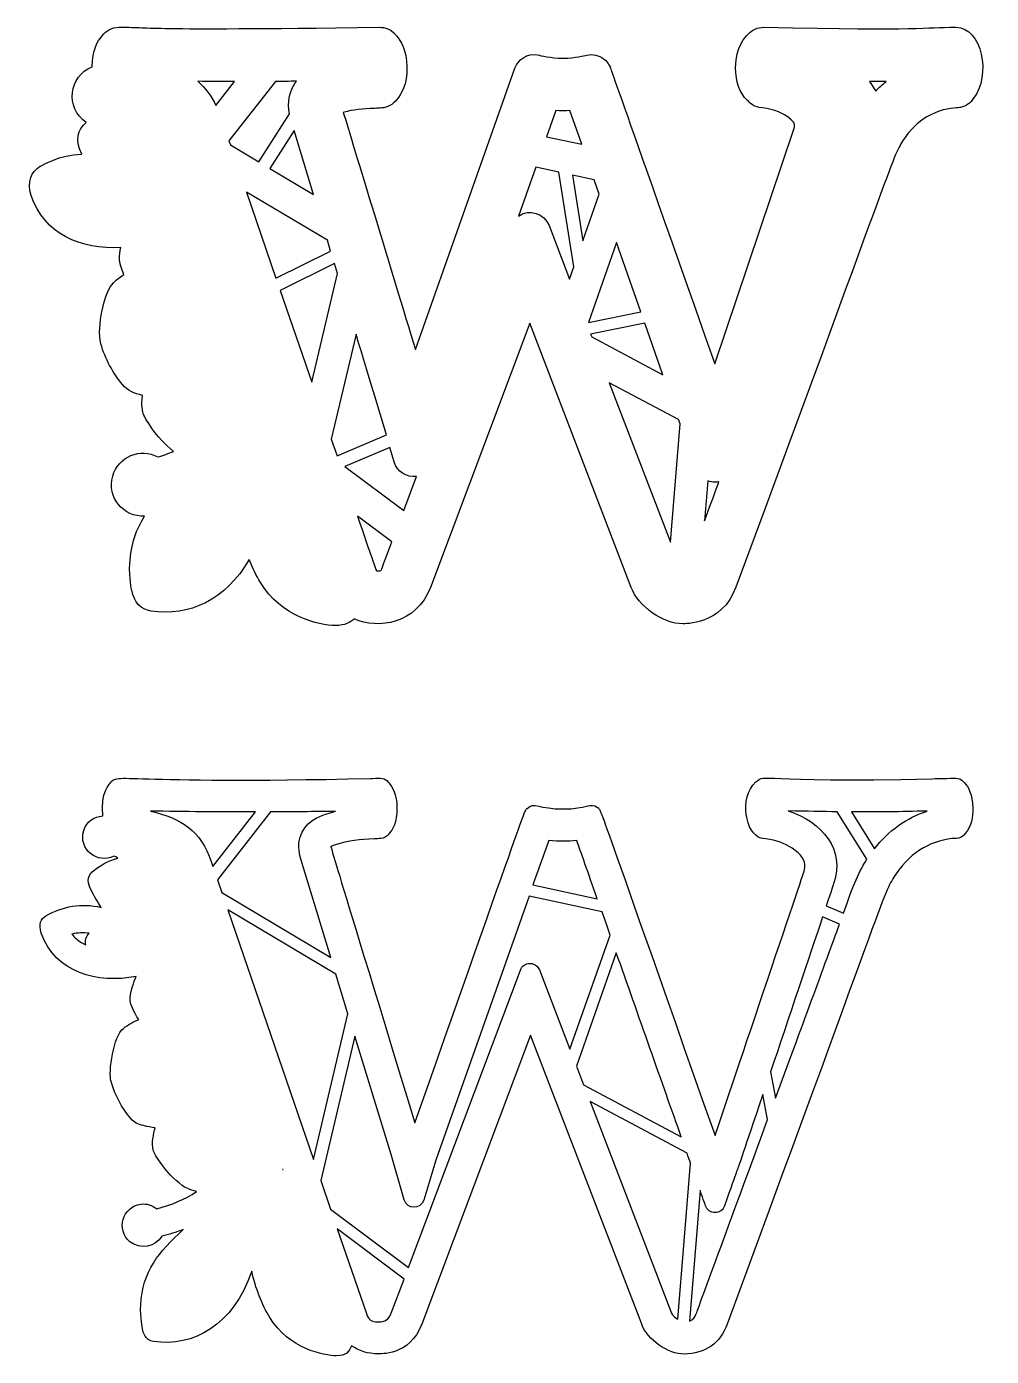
# Model space of a CAD drawing. Header units: millimetres. Extents: x -471 to 1551, y -2688 to 316.
# Drawn here: x 1211.3 to 1385.9, y -1458.2 to -1217.7 of the extents above; entities that cross this region are included whole.
import ezdxf

# ---------------------------------------------------------------- set-up
doc = ezdxf.new("R2010")
doc.units = ezdxf.units.MM
doc.header["$MEASUREMENT"] = 0
doc.layers.add('Layer 1', color=7, linetype='Continuous')

msp = doc.modelspace()

# ---------------------------------------------------------------- linework, layer by layer
at = {"layer": 'Layer 1', "color": 250}
for points, knots in [([(1379.4718, -1217.8567), (1373.1786, -1217.8567), (1374.3483, -1218.4883), (1344.6604, -1217.8567), (1344.6604, -1217.8567), (1343.6077, -1217.8567), (1342.625, -1218.3012), (1341.9232, -1219.0732), (1341.9232, -1219.0732), (1341.2916, -1219.6814), (1339.6071, -1221.3425), (1339.6071, -1225.1792), (1339.6071, -1225.1792), (1339.6071, -1227.7292), (1340.309, -1229.671), (1341.736, -1231.0981), (1341.736, -1231.0981), (1342.204, -1231.4724), (1342.625, -1232.2678), (1344.4732, -1232.455), (1344.4732, -1232.455), (1346.5788, -1232.6655), (1348.3333, -1233.3674), (1349.6669, -1234.5839), (1349.6669, -1234.5839), (1350.4155, -1235.2623), (1350.3921, -1235.5197), (1350.0646, -1236.4788), (1350.0646, -1236.4788), (1350.0646, -1236.4788), (1335.8406, -1278.7064), (1335.8406, -1278.7064), (1335.8406, -1278.7064), (1316.2358, -1223.144), (1316.9844, -1225.2962), (1316.961, -1225.226), (1316.961, -1225.226), (1316.9142, -1225.1558), (1316.7037, -1224.2903), (1315.6976, -1223.5416), (1315.6976, -1223.5416), (1314.8789, -1222.9334), (1313.7793, -1222.6526), (1312.7031, -1222.8866), (1312.7031, -1222.8866), (1312.1182, -1222.9801), (1310.7145, -1223.4481), (1308.4218, -1223.4481), (1308.4218, -1223.4481), (1306.0589, -1223.4481), (1304.4213, -1222.9801), (1303.7663, -1222.8632), (1303.7663, -1222.8632), (1301.9883, -1222.559), (1300.257, -1223.5884), (1299.6722, -1225.2728), (1299.6722, -1225.2728), (1299.6722, -1225.2728), (1281.6816, -1276.1564), (1281.6816, -1276.1564), (1281.6816, -1276.1564), (1277.4238, -1262.1663), (1270.3352, -1238.8886), (1268.6273, -1233.2504), (1268.6273, -1233.2504), (1270.5457, -1232.7357), (1272.0429, -1232.6422), (1274.3356, -1232.5252), (1274.3356, -1232.5252), (1274.7099, -1232.5018), (1275.1076, -1232.4784), (1275.5287, -1232.455), (1275.5287, -1232.455), (1276.6283, -1232.3848), (1277.6109, -1231.8467), (1278.2659, -1230.9577), (1278.2659, -1230.9577), (1279.1081, -1229.9751), (1280.2076, -1228.2907), (1280.1375, -1225.0388), (1280.1375, -1225.0388), (1280.0673, -1221.904), (1279.038, -1220.3131), (1278.2659, -1219.4007), (1278.2659, -1219.4007), (1277.0728, -1217.7397), (1275.248, -1217.88), (1275.2246, -1217.8566), (1275.2246, -1217.8566), (1229.7686, -1218.4648), (1235.5237, -1217.8566), (1228.014, -1217.8566), (1228.014, -1217.8566), (1226.8209, -1217.8566), (1225.7213, -1218.418), (1225.0195, -1219.4007), (1225.0195, -1219.4007), (1224.1538, -1220.4066), (1223.2181, -1221.9507), (1223.1713, -1225.0388), (1223.1713, -1225.0388), (1219.0304, -1226.6297), (1218.2116, -1232.4784), (1222.1419, -1235.0752), (1222.1419, -1235.0752), (1220.5744, -1236.4086), (1219.9895, -1238.0697), (1221.3464, -1240.8303), (1221.3464, -1240.8303), (1217.1588, -1240.9239), (1214.3046, -1242.7955), (1213.8133, -1242.9827), (1213.8133, -1242.9827), (1212.1991, -1243.9418), (1211.3335, -1245.7666), (1212.1757, -1248.2932), (1212.1757, -1248.2932), (1214.5151, -1255.2649), (1221.089, -1258.0722), (1228.4116, -1257.7213), (1228.4116, -1257.7213), (1228.0607, -1259.1016), (1227.8736, -1260.3649), (1228.9497, -1262.5874), (1228.9497, -1262.5874), (1226.9377, -1263.8039), (1225.8381, -1264.8098), (1224.9726, -1269.3016), (1224.9726, -1269.3016), (1224.6216, -1271.0796), (1224.3176, -1273.5361), (1224.7621, -1275.1036), (1224.7621, -1275.1036), (1225.5575, -1277.8174), (1226.9144, -1280.344), (1228.6689, -1282.4729), (1228.6689, -1282.4729), (1229.6516, -1283.6193), (1230.7745, -1284.0638), (1232.2951, -1284.4381), (1232.2951, -1284.4381), (1232.0378, -1286.3565), (1232.3653, -1287.4326), (1232.3653, -1287.456), (1232.3653, -1287.456), (1232.7162, -1288.6725), (1234.7047, -1291.9478), (1237.9098, -1294.5679), (1237.9098, -1294.5679), (1237.0208, -1294.9422), (1236.085, -1295.2932), (1235.079, -1295.5739), (1235.079, -1295.5739), (1231.8974, -1293.8193), (1227.9436, -1295.5037), (1226.9142, -1299.0363), (1226.9142, -1299.0363), (1225.7913, -1302.9666), (1228.9028, -1306.4759), (1232.6927, -1306.2653), (1232.6927, -1306.2653), (1231.2188, -1308.5814), (1230.1895, -1311.3653), (1230.0023, -1314.8979), (1230.0023, -1314.8979), (1229.8619, -1317.4713), (1230.3298, -1319.647), (1230.3533, -1319.6704), (1230.3533, -1319.6704), (1230.8212, -1321.9163), (1231.9909, -1323.1797), (1233.8859, -1323.4604), (1233.8859, -1323.4604), (1240.647, -1324.443), (1247.3847, -1321.542), (1251.5957, -1314.1259), (1251.5957, -1314.1259), (1252.204, -1315.6466), (1252.8824, -1317.0737), (1253.6311, -1318.2667), (1253.6311, -1318.2667), (1257.3977, -1324.4195), (1264.1588, -1326.0572), (1267.2234, -1326.0572), (1267.2234, -1326.0572), (1268.8844, -1326.0572), (1269.9373, -1325.5191), (1270.5923, -1324.864), (1270.5923, -1324.864), (1274.9203, -1326.7824), (1281.8685, -1325.7998), (1284.3952, -1319.1791), (1284.3952, -1319.1791), (1284.3952, -1319.1791), (1302.3623, -1271.407), (1302.3623, -1271.407), (1302.3623, -1271.407), (1302.3623, -1271.407), (1320.7272, -1319.1557), (1320.7272, -1319.1557), (1320.7272, -1319.1557), (1321.9906, -1322.6181), (1326.4355, -1325.7531), (1330.0851, -1325.7531), (1330.0851, -1325.7531), (1330.1553, -1325.7296), (1337.2439, -1326.0338), (1339.6301, -1319.1089), (1339.6301, -1319.1089), (1369.4588, -1238.7949), (1367.7978, -1241.5088), (1370.0905, -1238.0464), (1370.0905, -1238.0464), (1374.0442, -1232.1041), (1379.7057, -1232.5018), (1380.314, -1232.3614), (1380.314, -1232.3614), (1381.2497, -1232.1509), (1382.092, -1231.5894), (1382.6067, -1230.7706), (1382.6067, -1230.7706), (1385.8819, -1226.5829), (1384.1975, -1217.8567), (1379.4718, -1217.8567)], [0, 0, 0, 0, 0.01754386, 0.01754386, 0.01754386, 0.01754386, 0.03508772, 0.03508772, 0.03508772, 0.03508772, 0.05263158, 0.05263158, 0.05263158, 0.05263158, 0.07017544, 0.07017544, 0.07017544, 0.07017544, 0.0877193, 0.0877193, 0.0877193, 0.0877193, 0.10526316, 0.10526316, 0.10526316, 0.10526316, 0.12280702, 0.12280702, 0.12280702, 0.12280702, 0.14035088, 0.14035088, 0.14035088, 0.14035088, 0.15789474, 0.15789474, 0.15789474, 0.15789474, 0.1754386, 0.1754386, 0.1754386, 0.1754386, 0.19298246, 0.19298246, 0.19298246, 0.19298246, 0.21052632, 0.21052632, 0.21052632, 0.21052632, 0.22807018, 0.22807018, 0.22807018, 0.22807018, 0.24561404, 0.24561404, 0.24561404, 0.24561404, 0.26315789, 0.26315789, 0.26315789, 0.26315789, 0.28070175, 0.28070175, 0.28070175, 0.28070175, 0.29824561, 0.29824561, 0.29824561, 0.29824561, 0.31578947, 0.31578947, 0.31578947, 0.31578947, 0.33333333, 0.33333333, 0.33333333, 0.33333333, 0.35087719, 0.35087719, 0.35087719, 0.35087719, 0.36842105, 0.36842105, 0.36842105, 0.36842105, 0.38596491, 0.38596491, 0.38596491, 0.38596491, 0.40350877, 0.40350877, 0.40350877, 0.40350877, 0.42105263, 0.42105263, 0.42105263, 0.42105263, 0.43859649, 0.43859649, 0.43859649, 0.43859649, 0.45614035, 0.45614035, 0.45614035, 0.45614035, 0.47368421, 0.47368421, 0.47368421, 0.47368421, 0.49122807, 0.49122807, 0.49122807, 0.49122807, 0.50877193, 0.50877193, 0.50877193, 0.50877193, 0.52631579, 0.52631579, 0.52631579, 0.52631579, 0.54385965, 0.54385965, 0.54385965, 0.54385965, 0.56140351, 0.56140351, 0.56140351, 0.56140351, 0.57894737, 0.57894737, 0.57894737, 0.57894737, 0.59649123, 0.59649123, 0.59649123, 0.59649123, 0.61403509, 0.61403509, 0.61403509, 0.61403509, 0.63157895, 0.63157895, 0.63157895, 0.63157895, 0.64912281, 0.64912281, 0.64912281, 0.64912281, 0.66666667, 0.66666667, 0.66666667, 0.66666667, 0.68421053, 0.68421053, 0.68421053, 0.68421053, 0.70175439, 0.70175439, 0.70175439, 0.70175439, 0.71929825, 0.71929825, 0.71929825, 0.71929825, 0.73684211, 0.73684211, 0.73684211, 0.73684211, 0.75438596, 0.75438596, 0.75438596, 0.75438596, 0.77192982, 0.77192982, 0.77192982, 0.77192982, 0.78947368, 0.78947368, 0.78947368, 0.78947368, 0.80701754, 0.80701754, 0.80701754, 0.80701754, 0.8245614, 0.8245614, 0.8245614, 0.8245614, 0.84210526, 0.84210526, 0.84210526, 0.84210526, 0.85964912, 0.85964912, 0.85964912, 0.85964912, 0.87719298, 0.87719298, 0.87719298, 0.87719298, 0.89473684, 0.89473684, 0.89473684, 0.89473684, 0.9122807, 0.9122807, 0.9122807, 0.9122807, 0.92982456, 0.92982456, 0.92982456, 0.92982456, 0.94736842, 0.94736842, 0.94736842, 0.94736842, 0.96491228, 0.96491228, 0.96491228, 0.96491228, 1, 1, 1, 1]), ([(1242.3318, -1227.6357), (1244.5309, -1227.6591), (1246.73, -1227.6825), (1248.9525, -1227.6825), (1248.9525, -1227.6825), (1248.9525, -1227.6825), (1245.5836, -1232.0105), (1245.5836, -1232.0105), (1245.5836, -1232.0105), (1244.7414, -1230.2559), (1243.6419, -1228.8054), (1242.3318, -1227.6357)], [0, 0, 0, 0, 0.25, 0.25, 0.25, 0.25, 0.5, 0.5, 0.5, 0.5, 1, 1, 1, 1]), ([(1247.9465, -1238.4207), (1247.9465, -1238.4207), (1256.3452, -1227.6591), (1256.3452, -1227.6591), (1256.3452, -1227.6591), (1257.6085, -1227.6591), (1258.8718, -1227.6357), (1260.1352, -1227.6357), (1260.1352, -1227.6357), (1259.9012, -1227.9398), (1259.714, -1228.2907), (1259.5269, -1228.6416), (1259.5269, -1228.6416), (1258.9889, -1229.6944), (1258.4975, -1231.332), (1258.8719, -1233.5077), (1258.8719, -1233.5077), (1258.8719, -1233.5077), (1253.3274, -1242.2106), (1253.3274, -1242.2106), (1253.3274, -1242.2106), (1253.3274, -1242.2106), (1248.2039, -1239.1459), (1248.2039, -1239.1459), (1248.2039, -1239.1459), (1248.2039, -1239.1459), (1247.9465, -1238.4207), (1247.9465, -1238.4207)], [0, 0, 0, 0, 0.125, 0.125, 0.125, 0.125, 0.25, 0.25, 0.25, 0.25, 0.375, 0.375, 0.375, 0.375, 0.5, 0.5, 0.5, 0.5, 0.625, 0.625, 0.625, 0.625, 0.75, 0.75, 0.75, 0.75, 1, 1, 1, 1]), ([(1364.9437, -1229.4136), (1364.9437, -1229.4136), (1363.8441, -1227.6825), (1363.8441, -1227.6825), (1363.8441, -1227.6825), (1364.8735, -1227.6825), (1365.8795, -1227.6825), (1366.8387, -1227.659), (1366.8387, -1227.659), (1366.2069, -1228.1972), (1365.5519, -1228.7821), (1364.9437, -1229.4136)], [0, 0, 0, 0, 0.25, 0.25, 0.25, 0.25, 0.5, 0.5, 0.5, 0.5, 1, 1, 1, 1]), ([(1307.065, -1232.9229), (1307.9306, -1232.9697), (1308.7729, -1232.9697), (1309.6151, -1232.9229), (1309.6151, -1232.9229), (1309.6151, -1232.9229), (1311.7674, -1239.0056), (1311.7674, -1239.0056), (1311.7674, -1239.0056), (1311.7674, -1239.0056), (1305.404, -1237.6487), (1305.404, -1237.6487), (1305.404, -1237.6487), (1305.404, -1237.6487), (1307.065, -1232.9229), (1307.065, -1232.9229)], [0, 0, 0, 0, 0.2, 0.2, 0.2, 0.2, 0.4, 0.4, 0.4, 0.4, 0.6, 0.6, 0.6, 0.6, 1, 1, 1, 1]), ([(1259.7141, -1236.5491), (1259.7141, -1236.5491), (1263.2467, -1248.1295), (1263.2467, -1248.1295), (1263.2467, -1248.1295), (1263.2467, -1248.1295), (1255.3393, -1243.4271), (1255.3393, -1243.4271), (1255.3393, -1243.4271), (1255.3393, -1243.4271), (1259.7141, -1236.5491), (1259.7141, -1236.5491)], [0, 0, 0, 0, 0.25, 0.25, 0.25, 0.25, 0.5, 0.5, 0.5, 0.5, 1, 1, 1, 1]), ([(1300.304, -1252.013), (1300.304, -1252.013), (1303.4389, -1243.1698), (1303.4389, -1243.1698), (1303.4389, -1243.1698), (1303.4389, -1243.1698), (1307.6499, -1244.0822), (1307.6499, -1244.0822), (1307.6499, -1244.0822), (1307.6499, -1244.0822), (1310.3403, -1261.1837), (1310.3403, -1261.1837), (1310.3403, -1261.1837), (1310.3403, -1261.1837), (1309.5683, -1263.4062), (1309.5683, -1263.4062), (1309.5683, -1263.4062), (1309.5683, -1263.4062), (1305.8485, -1253.7207), (1305.8485, -1253.7207), (1305.8485, -1253.7207), (1304.9829, -1251.5451), (1302.2925, -1250.6328), (1300.304, -1252.013)], [0, 0, 0, 0, 0.14285714, 0.14285714, 0.14285714, 0.14285714, 0.28571429, 0.28571429, 0.28571429, 0.28571429, 0.42857143, 0.42857143, 0.42857143, 0.42857143, 0.57142857, 0.57142857, 0.57142857, 0.57142857, 0.71428571, 0.71428571, 0.71428571, 0.71428571, 1, 1, 1, 1]), ([(1314.0133, -1245.4391), (1314.0133, -1245.4391), (1314.9257, -1248.0359), (1314.9257, -1248.0359), (1314.9257, -1248.0359), (1314.9257, -1248.0359), (1311.9779, -1256.5048), (1311.9779, -1256.5048), (1311.9779, -1256.5048), (1311.9779, -1256.5048), (1310.1063, -1244.5969), (1310.1063, -1244.5969), (1310.1063, -1244.5969), (1310.1063, -1244.5969), (1314.0133, -1245.4391), (1314.0133, -1245.4391)], [0, 0, 0, 0, 0.2, 0.2, 0.2, 0.2, 0.4, 0.4, 0.4, 0.4, 0.6, 0.6, 0.6, 0.6, 1, 1, 1, 1]), ([(1251.1048, -1247.6615), (1251.1048, -1247.6615), (1265.7499, -1256.3878), (1265.7499, -1256.3878), (1265.7499, -1256.3878), (1265.7499, -1256.3878), (1266.3348, -1258.3295), (1266.3348, -1258.3295), (1266.3348, -1258.3295), (1266.3348, -1258.3295), (1256.4388, -1263.2425), (1256.4388, -1263.2425), (1256.4388, -1263.2425), (1256.4388, -1263.2425), (1251.1048, -1247.6615), (1251.1048, -1247.6615)], [0, 0, 0, 0, 0.2, 0.2, 0.2, 0.2, 0.4, 0.4, 0.4, 0.4, 0.6, 0.6, 0.6, 0.6, 1, 1, 1, 1]), ([(1318.0372, -1256.8089), (1318.0372, -1256.8089), (1322.4588, -1269.3485), (1322.4588, -1269.3485), (1322.4588, -1269.3485), (1322.4588, -1269.3485), (1312.9605, -1271.2669), (1312.9605, -1271.2669), (1312.9605, -1271.2669), (1312.9605, -1271.2669), (1318.0372, -1256.8089), (1318.0372, -1256.8089)], [0, 0, 0, 0, 0.25, 0.25, 0.25, 0.25, 0.5, 0.5, 0.5, 0.5, 1, 1, 1, 1]), ([(1257.2108, -1265.4649), (1257.2108, -1265.4649), (1267.0366, -1260.5989), (1267.0366, -1260.5989), (1267.0366, -1260.5989), (1267.0366, -1260.5989), (1267.5747, -1262.3768), (1267.5747, -1262.3768), (1267.5747, -1262.3768), (1267.5747, -1262.3768), (1262.9191, -1282.0519), (1262.9191, -1282.0519), (1262.9191, -1282.0519), (1262.9191, -1282.0519), (1257.2108, -1265.4649), (1257.2108, -1265.4649)], [0, 0, 0, 0, 0.2, 0.2, 0.2, 0.2, 0.4, 0.4, 0.4, 0.4, 0.6, 0.6, 0.6, 0.6, 1, 1, 1, 1]), ([(1266.4518, -1292.3456), (1266.4518, -1292.3456), (1270.9436, -1273.3958), (1270.9436, -1273.3958), (1270.9436, -1273.3958), (1271.1073, -1273.9105), (1269.8674, -1269.8632), (1276.4413, -1291.5501), (1276.4413, -1291.5501), (1276.4413, -1291.5501), (1267.5045, -1295.3635), (1267.5045, -1295.3635), (1267.5045, -1295.3635), (1267.5045, -1295.3635), (1266.4518, -1292.3456), (1266.4518, -1292.3456)], [0, 0, 0, 0, 0.2, 0.2, 0.2, 0.2, 0.4, 0.4, 0.4, 0.4, 0.6, 0.6, 0.6, 0.6, 1, 1, 1, 1]), ([(1313.3816, -1273.349), (1313.3816, -1273.349), (1323.1606, -1271.3839), (1323.1606, -1271.3839), (1323.1606, -1271.3839), (1323.1606, -1271.3839), (1326.4593, -1280.7184), (1326.4593, -1280.7184), (1326.4593, -1280.7184), (1326.4593, -1280.7184), (1313.5688, -1273.8637), (1313.5688, -1273.8637), (1313.5688, -1273.8637), (1313.5688, -1273.8637), (1313.3816, -1273.349), (1313.3816, -1273.349)], [0, 0, 0, 0, 0.2, 0.2, 0.2, 0.2, 0.4, 0.4, 0.4, 0.4, 0.6, 0.6, 0.6, 0.6, 1, 1, 1, 1]), ([(1327.8395, -1310.9678), (1327.8395, -1310.9678), (1316.7504, -1282.1454), (1316.7504, -1282.1454), (1316.7504, -1282.1454), (1316.7504, -1282.1454), (1329.29, -1288.8129), (1329.29, -1288.8129), (1329.29, -1288.8129), (1329.29, -1288.8129), (1329.5707, -1289.5849), (1329.5707, -1289.5849), (1329.5707, -1289.5849), (1329.5707, -1289.5849), (1327.8395, -1310.9678), (1327.8395, -1310.9678)], [0, 0, 0, 0, 0.2, 0.2, 0.2, 0.2, 0.4, 0.4, 0.4, 0.4, 0.6, 0.6, 0.6, 0.6, 1, 1, 1, 1]), ([(1279.5528, -1305.2595), (1279.5528, -1305.2595), (1268.9316, -1297.3053), (1268.9316, -1297.3053), (1268.9316, -1297.3053), (1268.9316, -1297.3053), (1277.0729, -1293.8429), (1277.0729, -1293.8429), (1277.0729, -1293.8429), (1277.0729, -1293.8429), (1277.8449, -1296.4865), (1277.8449, -1296.4865), (1277.8449, -1296.4865), (1278.3362, -1298.1944), (1280.0441, -1299.3406), (1281.8688, -1299.1067), (1281.8688, -1299.1067), (1281.8688, -1299.1067), (1279.5528, -1305.2595), (1279.5528, -1305.2595)], [0, 0, 0, 0, 0.16666667, 0.16666667, 0.16666667, 0.16666667, 0.33333333, 0.33333333, 0.33333333, 0.33333333, 0.5, 0.5, 0.5, 0.5, 0.66666667, 0.66666667, 0.66666667, 0.66666667, 1, 1, 1, 1]), ([(1333.9924, -1307.1544), (1333.9924, -1307.1544), (1334.5773, -1299.8787), (1334.5773, -1299.8787), (1334.5773, -1299.8787), (1334.9985, -1300.0424), (1335.4429, -1300.136), (1335.9108, -1300.136), (1335.9108, -1300.136), (1336.1447, -1300.136), (1336.3787, -1300.1126), (1336.5892, -1300.0658), (1336.5892, -1300.0658), (1336.5892, -1300.0658), (1334.6241, -1305.4466), (1333.9924, -1307.1544)], [0, 0, 0, 0, 0.2, 0.2, 0.2, 0.2, 0.4, 0.4, 0.4, 0.4, 0.6, 0.6, 0.6, 0.6, 1, 1, 1, 1]), ([(1275.4119, -1316.138), (1275.2248, -1316.2082), (1274.8037, -1316.2082), (1274.6165, -1316.1848), (1274.6165, -1316.1848), (1274.5463, -1316.0444), (1273.5871, -1313.237), (1271.2009, -1306.2654), (1271.2009, -1306.2654), (1271.2009, -1306.2654), (1277.4005, -1310.921), (1277.4005, -1310.921), (1277.4005, -1310.921), (1275.7862, -1315.2256), (1275.5991, -1315.904), (1275.4119, -1316.138)], [0, 0, 0, 0, 0.2, 0.2, 0.2, 0.2, 0.4, 0.4, 0.4, 0.4, 0.6, 0.6, 0.6, 0.6, 1, 1, 1, 1]), ([(1381.0158, -1354.5175), (1380.9923, -1354.494), (1380.5011, -1353.6752), (1379.4717, -1353.6752), (1379.4717, -1353.6752), (1379.4483, -1353.6752), (1376.4538, -1353.7454), (1375.1904, -1353.7688), (1375.1904, -1353.7688), (1342.7185, -1354.5642), (1345.3621, -1352.716), (1343.2566, -1354.3303), (1343.2566, -1354.3303), (1340.0983, -1357.2546), (1341.502, -1363.8519), (1344.169, -1364.507), (1344.169, -1364.507), (1344.7539, -1364.6474), (1348.0759, -1364.624), (1350.9067, -1367.174), (1350.9067, -1367.174), (1352.1232, -1368.2736), (1352.404, -1369.303), (1351.8894, -1370.8236), (1351.8894, -1370.8236), (1351.8894, -1370.8236), (1351.8894, -1370.8236), (1351.8894, -1370.8236), (1351.8894, -1370.8236), (1351.8426, -1370.9406), (1336.0511, -1417.8471), (1335.8874, -1418.3149), (1335.8874, -1418.3149), (1313.7326, -1355.5234), (1315.3, -1359.4772), (1314.6216, -1358.9625), (1314.6216, -1358.9625), (1313.3582, -1358.0033), (1312.6096, -1359.2432), (1308.4453, -1359.2432), (1308.4453, -1359.2432), (1304.0003, -1359.2432), (1303.1581, -1357.9331), (1301.8948, -1359.1262), (1301.8948, -1359.1262), (1301.3801, -1359.5941), (1302.8073, -1355.9211), (1281.5648, -1416.0223), (1281.5648, -1416.0223), (1265.516, -1363.3139), (1266.4285, -1366.402), (1266.405, -1366.0511), (1266.405, -1366.0511), (1266.4986, -1366.0043), (1266.6858, -1365.8873), (1267.06, -1365.7704), (1267.06, -1365.7704), (1269.7271, -1364.9047), (1271.5284, -1364.7877), (1274.2422, -1364.6474), (1274.2422, -1364.6474), (1274.6165, -1364.624), (1275.0142, -1364.6006), (1275.4354, -1364.5772), (1275.4354, -1364.5772), (1275.9968, -1364.5538), (1276.5115, -1364.2497), (1276.8391, -1363.7818), (1276.8391, -1363.7818), (1276.8391, -1363.7818), (1276.8625, -1363.7583), (1276.8625, -1363.7583), (1276.8625, -1363.7583), (1277.5644, -1362.9396), (1278.3832, -1361.6762), (1278.3364, -1359.056), (1278.3364, -1359.056), (1278.2896, -1356.506), (1277.5176, -1355.2895), (1276.8625, -1354.5175), (1276.8625, -1354.5175), (1276.8391, -1354.494), (1276.3712, -1353.6752), (1275.3184, -1353.6752), (1275.3184, -1353.6752), (1275.1546, -1353.6752), (1273.751, -1353.6987), (1273.5638, -1353.722), (1273.5638, -1353.722), (1227.9908, -1354.7748), (1227.7802, -1352.5991), (1226.517, -1354.5175), (1226.517, -1354.5175), (1226.4702, -1354.611), (1224.622, -1356.2486), (1225.1367, -1360.5065), (1225.1367, -1360.5065), (1223.5225, -1360.5767), (1222.1656, -1361.606), (1221.6743, -1363.1501), (1221.6743, -1363.1501), (1220.6216, -1366.4955), (1224.1775, -1369.3029), (1227.1019, -1367.7589), (1227.1019, -1367.7589), (1227.3358, -1367.8524), (1227.5931, -1367.9694), (1227.8505, -1368.1098), (1227.8505, -1368.1098), (1226.1193, -1368.6245), (1224.5285, -1369.4667), (1223.2183, -1370.6364), (1223.2183, -1370.6364), (1222.1656, -1371.5722), (1222.3995, -1372.6951), (1223.0078, -1373.8883), (1223.0078, -1373.8883), (1223.5225, -1374.9645), (1224.1542, -1376.0172), (1224.8326, -1377.0466), (1224.8326, -1377.0466), (1221.3234, -1376.181), (1217.7908, -1376.8594), (1214.8196, -1378.5673), (1214.8196, -1378.5673), (1213.9307, -1379.1053), (1213.4627, -1380.0645), (1214.0009, -1381.7022), (1214.0009, -1381.7022), (1216.4339, -1388.8843), (1224.2711, -1390.8729), (1231.1492, -1389.5394), (1231.1492, -1389.5394), (1230.6813, -1390.6155), (1230.2368, -1392.1362), (1230.1198, -1392.838), (1230.1198, -1392.838), (1229.7923, -1394.2182), (1230.7048, -1395.9963), (1231.6405, -1397.3298), (1231.6405, -1397.3298), (1230.6579, -1397.7041), (1229.6988, -1398.2422), (1228.8566, -1398.9207), (1228.8566, -1398.9207), (1227.0552, -1400.2308), (1226.096, -1406.7813), (1226.6107, -1408.5593), (1226.6107, -1408.5593), (1227.3359, -1411.0157), (1228.5758, -1413.3318), (1230.1667, -1415.2502), (1230.1667, -1415.2502), (1230.7984, -1415.9988), (1231.4768, -1416.2561), (1232.4594, -1416.5135), (1232.4594, -1416.5135), (1233.1846, -1416.7007), (1233.9098, -1416.841), (1234.6117, -1416.8878), (1234.6117, -1416.8878), (1234.2842, -1417.964), (1233.9333, -1419.8824), (1234.2374, -1420.9117), (1234.2374, -1420.9117), (1234.4947, -1421.8007), (1236.3898, -1424.9355), (1239.4779, -1427.3452), (1239.4779, -1427.3452), (1239.9458, -1427.6961), (1240.905, -1428.0939), (1242.0981, -1428.4447), (1242.0981, -1428.4447), (1239.9224, -1429.8484), (1237.5595, -1430.8544), (1234.8691, -1431.5328), (1234.8691, -1431.5328), (1234.0503, -1430.8778), (1233.0209, -1430.5736), (1231.9915, -1430.714), (1231.9915, -1430.714), (1228.7163, -1431.1352), (1227.4295, -1435.393), (1230.0264, -1437.4985), (1230.0264, -1437.4985), (1231.898, -1439.0192), (1234.6352, -1438.4577), (1235.8283, -1436.4925), (1235.8283, -1436.4925), (1237.0215, -1436.2118), (1238.4251, -1435.7906), (1239.6884, -1435.2994), (1239.6884, -1435.2994), (1235.2201, -1439.3467), (1232.2957, -1442.8793), (1231.9915, -1448.9385), (1231.9915, -1448.9385), (1231.8746, -1451.2779), (1232.2957, -1453.2198), (1232.2957, -1453.2431), (1232.2957, -1453.2431), (1232.4361, -1453.9216), (1232.7402, -1455.3487), (1234.2843, -1455.5592), (1234.2843, -1455.5592), (1241.4665, -1456.5886), (1248.6954, -1452.6816), (1252.0643, -1442.8558), (1252.0643, -1442.8558), (1252.7193, -1445.827), (1253.9592, -1448.9853), (1255.3396, -1451.2312), (1255.3396, -1451.2312), (1258.802, -1456.8927), (1265.1888, -1458.1326), (1267.3645, -1458.1326), (1267.3645, -1458.1326), (1269.1893, -1458.1326), (1269.6338, -1457.4542), (1270.1251, -1456.3078), (1270.1251, -1456.3078), (1271.4352, -1457.2904), (1273.0729, -1457.7817), (1274.9911, -1457.7817), (1274.9911, -1457.7817), (1275.0847, -1457.7582), (1280.6059, -1458.2496), (1282.8283, -1452.4477), (1282.8283, -1452.4477), (1282.8283, -1452.4477), (1302.5034, -1400.1604), (1302.5034, -1400.1604), (1302.5034, -1400.1604), (1302.5034, -1400.1604), (1322.6229, -1452.4477), (1322.6229, -1452.4477), (1322.6229, -1452.4477), (1323.6288, -1455.2316), (1327.4889, -1457.8986), (1330.273, -1457.8284), (1330.273, -1457.8284), (1334.1097, -1457.7582), (1336.8703, -1455.8399), (1338.0634, -1452.4009), (1338.0634, -1452.4009), (1367.9853, -1371.5954), (1366.1605, -1374.6602), (1368.6403, -1370.9638), (1368.6403, -1370.9638), (1371.4009, -1366.8229), (1375.4482, -1364.7408), (1379.4955, -1364.5536), (1379.4955, -1364.5536), (1380.1505, -1364.5302), (1380.7822, -1364.3196), (1381.1799, -1363.6412), (1381.1799, -1363.6412), (1382.2326, -1362.331), (1382.5368, -1360.7403), (1382.5368, -1359.0792), (1382.5368, -1359.0792), (1382.4662, -1356.5294), (1381.6942, -1355.2895), (1381.0158, -1354.5175)], [0, 0, 0, 0, 0.01492537, 0.01492537, 0.01492537, 0.01492537, 0.02985075, 0.02985075, 0.02985075, 0.02985075, 0.04477612, 0.04477612, 0.04477612, 0.04477612, 0.05970149, 0.05970149, 0.05970149, 0.05970149, 0.07462687, 0.07462687, 0.07462687, 0.07462687, 0.08955224, 0.08955224, 0.08955224, 0.08955224, 0.10447761, 0.10447761, 0.10447761, 0.10447761, 0.11940299, 0.11940299, 0.11940299, 0.11940299, 0.13432836, 0.13432836, 0.13432836, 0.13432836, 0.14925373, 0.14925373, 0.14925373, 0.14925373, 0.1641791, 0.1641791, 0.1641791, 0.1641791, 0.17910448, 0.17910448, 0.17910448, 0.17910448, 0.19402985, 0.19402985, 0.19402985, 0.19402985, 0.20895522, 0.20895522, 0.20895522, 0.20895522, 0.2238806, 0.2238806, 0.2238806, 0.2238806, 0.23880597, 0.23880597, 0.23880597, 0.23880597, 0.25373134, 0.25373134, 0.25373134, 0.25373134, 0.26865672, 0.26865672, 0.26865672, 0.26865672, 0.28358209, 0.28358209, 0.28358209, 0.28358209, 0.29850746, 0.29850746, 0.29850746, 0.29850746, 0.31343284, 0.31343284, 0.31343284, 0.31343284, 0.32835821, 0.32835821, 0.32835821, 0.32835821, 0.34328358, 0.34328358, 0.34328358, 0.34328358, 0.35820896, 0.35820896, 0.35820896, 0.35820896, 0.37313433, 0.37313433, 0.37313433, 0.37313433, 0.3880597, 0.3880597, 0.3880597, 0.3880597, 0.40298507, 0.40298507, 0.40298507, 0.40298507, 0.41791045, 0.41791045, 0.41791045, 0.41791045, 0.43283582, 0.43283582, 0.43283582, 0.43283582, 0.44776119, 0.44776119, 0.44776119, 0.44776119, 0.46268657, 0.46268657, 0.46268657, 0.46268657, 0.47761194, 0.47761194, 0.47761194, 0.47761194, 0.49253731, 0.49253731, 0.49253731, 0.49253731, 0.50746269, 0.50746269, 0.50746269, 0.50746269, 0.52238806, 0.52238806, 0.52238806, 0.52238806, 0.53731343, 0.53731343, 0.53731343, 0.53731343, 0.55223881, 0.55223881, 0.55223881, 0.55223881, 0.56716418, 0.56716418, 0.56716418, 0.56716418, 0.58208955, 0.58208955, 0.58208955, 0.58208955, 0.59701493, 0.59701493, 0.59701493, 0.59701493, 0.6119403, 0.6119403, 0.6119403, 0.6119403, 0.62686567, 0.62686567, 0.62686567, 0.62686567, 0.64179104, 0.64179104, 0.64179104, 0.64179104, 0.65671642, 0.65671642, 0.65671642, 0.65671642, 0.67164179, 0.67164179, 0.67164179, 0.67164179, 0.68656716, 0.68656716, 0.68656716, 0.68656716, 0.70149254, 0.70149254, 0.70149254, 0.70149254, 0.71641791, 0.71641791, 0.71641791, 0.71641791, 0.73134328, 0.73134328, 0.73134328, 0.73134328, 0.74626866, 0.74626866, 0.74626866, 0.74626866, 0.76119403, 0.76119403, 0.76119403, 0.76119403, 0.7761194, 0.7761194, 0.7761194, 0.7761194, 0.79104478, 0.79104478, 0.79104478, 0.79104478, 0.80597015, 0.80597015, 0.80597015, 0.80597015, 0.82089552, 0.82089552, 0.82089552, 0.82089552, 0.8358209, 0.8358209, 0.8358209, 0.8358209, 0.85074627, 0.85074627, 0.85074627, 0.85074627, 0.86567164, 0.86567164, 0.86567164, 0.86567164, 0.88059701, 0.88059701, 0.88059701, 0.88059701, 0.89552239, 0.89552239, 0.89552239, 0.89552239, 0.91044776, 0.91044776, 0.91044776, 0.91044776, 0.92537313, 0.92537313, 0.92537313, 0.92537313, 0.94029851, 0.94029851, 0.94029851, 0.94029851, 0.95522388, 0.95522388, 0.95522388, 0.95522388, 0.97014925, 0.97014925, 0.97014925, 0.97014925, 1, 1, 1, 1]), ([(1233.7693, -1359.6176), (1239.852, -1359.7346), (1246.1452, -1359.8048), (1252.7425, -1359.7813), (1252.7425, -1359.7813), (1252.7425, -1359.7813), (1245.0456, -1369.6306), (1245.0456, -1369.6306), (1245.0456, -1369.6306), (1245.0456, -1369.6306), (1244.7414, -1368.7649), (1244.7414, -1368.7649), (1244.7414, -1368.7649), (1242.823, -1363.1267), (1239.3373, -1360.9276), (1233.7693, -1359.6176)], [0, 0, 0, 0, 0.2, 0.2, 0.2, 0.2, 0.4, 0.4, 0.4, 0.4, 0.6, 0.6, 0.6, 0.6, 1, 1, 1, 1]), ([(1261.1646, -1363.4309), (1260.6499, -1364.4369), (1260.2288, -1366.1213), (1261.0008, -1368.4842), (1261.0008, -1368.4842), (1261.0008, -1368.4842), (1266.3816, -1386.1004), (1266.3816, -1386.1004), (1266.3816, -1386.1004), (1266.3816, -1386.1004), (1246.6598, -1374.3562), (1246.6598, -1374.3562), (1246.6598, -1374.3562), (1246.6598, -1374.3562), (1245.8644, -1372.0401), (1245.8644, -1372.0401), (1245.8644, -1372.0401), (1245.8644, -1372.0401), (1255.4329, -1359.7812), (1255.4329, -1359.7812), (1255.4329, -1359.7812), (1259.4334, -1359.7578), (1263.387, -1359.7345), (1267.2472, -1359.6643), (1267.2472, -1359.6643), (1264.7205, -1360.2959), (1262.3577, -1361.0914), (1261.1646, -1363.4309)], [0, 0, 0, 0, 0.125, 0.125, 0.125, 0.125, 0.25, 0.25, 0.25, 0.25, 0.375, 0.375, 0.375, 0.375, 0.5, 0.5, 0.5, 0.5, 0.625, 0.625, 0.625, 0.625, 0.75, 0.75, 0.75, 0.75, 1, 1, 1, 1]), ([(1349.1288, -1359.5941), (1352.4742, -1359.6644), (1355.3752, -1359.7111), (1357.9954, -1359.7579), (1357.9954, -1359.7579), (1357.9954, -1359.7579), (1363.3528, -1368.3438), (1363.3528, -1368.3438), (1363.3528, -1368.3438), (1361.4812, -1371.2915), (1360.8027, -1373.4438), (1359.1183, -1378.076), (1359.1183, -1378.076), (1359.1183, -1378.076), (1356.0068, -1376.7425), (1356.0068, -1376.7425), (1356.0068, -1376.7425), (1356.849, -1374.2159), (1357.3637, -1372.6718), (1357.3637, -1372.6718), (1357.3637, -1372.6718), (1359.4225, -1366.5891), (1355.305, -1361.6295), (1349.1288, -1359.5941)], [0, 0, 0, 0, 0.14285714, 0.14285714, 0.14285714, 0.14285714, 0.28571429, 0.28571429, 0.28571429, 0.28571429, 0.42857143, 0.42857143, 0.42857143, 0.42857143, 0.57142857, 0.57142857, 0.57142857, 0.57142857, 0.71428571, 0.71428571, 0.71428571, 0.71428571, 1, 1, 1, 1]), ([(1364.7097, -1366.4488), (1364.7097, -1366.4488), (1360.5454, -1359.7813), (1360.5454, -1359.7813), (1360.5454, -1359.7813), (1365.5519, -1359.8048), (1369.3185, -1359.7579), (1374.2781, -1359.6176), (1374.2781, -1359.6176), (1370.535, -1360.8106), (1367.2831, -1363.1502), (1364.7097, -1366.4488)], [0, 0, 0, 0, 0.25, 0.25, 0.25, 0.25, 0.5, 0.5, 0.5, 0.5, 1, 1, 1, 1]), ([(1305.8017, -1364.9281), (1307.6031, -1365.1153), (1309.2876, -1365.1153), (1310.8784, -1364.9516), (1310.8784, -1364.9516), (1311.5569, -1366.8933), (1312.8904, -1370.6599), (1314.5748, -1375.4793), (1314.5748, -1375.4793), (1314.5748, -1375.4793), (1302.9476, -1372.9761), (1302.9476, -1372.9761), (1302.9476, -1372.9761), (1302.9476, -1372.9761), (1305.8017, -1364.9281), (1305.8017, -1364.9281)], [0, 0, 0, 0, 0.2, 0.2, 0.2, 0.2, 0.4, 0.4, 0.4, 0.4, 0.6, 0.6, 0.6, 0.6, 1, 1, 1, 1]), ([(1302.3861, -1387.1766), (1301.6141, -1387.1766), (1300.9357, -1387.6445), (1300.6783, -1388.3697), (1300.6783, -1388.3697), (1300.6783, -1388.3697), (1280.4418, -1442.1776), (1280.4418, -1442.1776), (1280.4418, -1442.1776), (1280.4418, -1442.1776), (1266.3347, -1431.6032), (1266.3347, -1431.6032), (1266.3347, -1431.6032), (1266.3347, -1431.6032), (1264.5568, -1426.4095), (1264.5568, -1426.4095), (1264.5568, -1426.4095), (1264.5568, -1426.4095), (1270.733, -1400.3244), (1270.733, -1400.3244), (1270.733, -1400.3244), (1270.733, -1400.3244), (1277.2601, -1421.754), (1277.2601, -1421.754), (1277.2601, -1421.754), (1277.2601, -1421.754), (1279.6464, -1429.9421), (1279.6464, -1429.9421), (1279.6464, -1429.9421), (1280.1611, -1431.6967), (1282.641, -1431.6967), (1283.179, -1429.9656), (1283.179, -1429.9656), (1283.179, -1429.9656), (1285.3547, -1422.7366), (1285.3547, -1422.7366), (1285.3547, -1422.7366), (1285.3547, -1422.7366), (1302.2457, -1375.0348), (1302.2457, -1375.0348), (1302.2457, -1375.0348), (1302.2457, -1375.0348), (1315.4403, -1377.8656), (1315.4403, -1377.8656), (1315.4403, -1377.8656), (1315.9083, -1379.199), (1316.3995, -1380.6027), (1316.9142, -1382.0532), (1316.9142, -1382.0532), (1316.9142, -1382.0532), (1309.6385, -1402.7106), (1309.6385, -1402.7106), (1309.6385, -1402.7106), (1309.6385, -1402.7106), (1304.1173, -1388.3463), (1304.1173, -1388.3463), (1304.1173, -1388.3463), (1303.626, -1387.1297), (1302.3627, -1387.1531), (1302.3861, -1387.1766)], [0, 0, 0, 0, 0.0625, 0.0625, 0.0625, 0.0625, 0.125, 0.125, 0.125, 0.125, 0.1875, 0.1875, 0.1875, 0.1875, 0.25, 0.25, 0.25, 0.25, 0.3125, 0.3125, 0.3125, 0.3125, 0.375, 0.375, 0.375, 0.375, 0.4375, 0.4375, 0.4375, 0.4375, 0.5, 0.5, 0.5, 0.5, 0.5625, 0.5625, 0.5625, 0.5625, 0.625, 0.625, 0.625, 0.625, 0.6875, 0.6875, 0.6875, 0.6875, 0.75, 0.75, 0.75, 0.75, 0.8125, 0.8125, 0.8125, 0.8125, 0.875, 0.875, 0.875, 0.875, 1, 1, 1, 1]), ([(1247.736, -1377.4678), (1247.736, -1377.4678), (1267.294, -1389.1417), (1267.294, -1389.1417), (1267.294, -1389.1417), (1267.294, -1389.1417), (1269.4697, -1396.2771), (1269.4697, -1396.2771), (1269.4697, -1396.2771), (1269.4697, -1396.2771), (1263.2233, -1422.643), (1263.2233, -1422.643), (1263.2233, -1422.643), (1263.2233, -1422.643), (1247.736, -1377.4678), (1247.736, -1377.4678)], [0, 0, 0, 0, 0.2, 0.2, 0.2, 0.2, 0.4, 0.4, 0.4, 0.4, 0.6, 0.6, 0.6, 0.6, 1, 1, 1, 1]), ([(1355.3517, -1378.7545), (1355.3517, -1378.7545), (1358.4164, -1380.0646), (1358.4164, -1380.0646), (1358.4164, -1380.0646), (1355.843, -1387.0596), (1351.3512, -1399.2483), (1346.836, -1411.5306), (1346.836, -1411.5306), (1346.836, -1411.5306), (1345.9236, -1406.8048), (1345.9236, -1406.8048), (1345.9236, -1406.8048), (1349.1288, -1397.2597), (1353.0123, -1385.6792), (1355.3517, -1378.7545)], [0, 0, 0, 0, 0.2, 0.2, 0.2, 0.2, 0.4, 0.4, 0.4, 0.4, 0.6, 0.6, 0.6, 0.6, 1, 1, 1, 1]), ([(1222.0252, -1383.8311), (1220.6683, -1383.176), (1219.8962, -1382.3572), (1219.522, -1381.8659), (1219.522, -1381.8659), (1220.5747, -1381.6319), (1221.6275, -1381.5852), (1222.6568, -1381.7255), (1222.6568, -1381.7255), (1222.0954, -1382.2636), (1221.838, -1383.0825), (1222.0252, -1383.8311)], [0, 0, 0, 0, 0.25, 0.25, 0.25, 0.25, 0.5, 0.5, 0.5, 0.5, 1, 1, 1, 1]), ([(1310.8082, -1405.7753), (1310.8082, -1405.7753), (1318.0138, -1385.2348), (1318.0138, -1385.2348), (1318.0138, -1385.2348), (1321.8974, -1396.2303), (1326.4594, -1409.2144), (1329.758, -1418.5255), (1329.758, -1418.5255), (1329.758, -1418.5255), (1312.095, -1409.1207), (1312.095, -1409.1207), (1312.095, -1409.1207), (1312.095, -1409.1207), (1310.8082, -1405.7753), (1310.8082, -1405.7753)], [0, 0, 0, 0, 0.2, 0.2, 0.2, 0.2, 0.4, 0.4, 0.4, 0.4, 0.6, 0.6, 0.6, 0.6, 1, 1, 1, 1]), ([(1332.4951, -1450.5061), (1332.2611, -1451.1611), (1331.957, -1451.6291), (1331.2551, -1451.863), (1331.2551, -1451.863), (1331.2551, -1451.863), (1333.1735, -1428.2344), (1333.1735, -1428.2344), (1333.1735, -1428.2344), (1333.8052, -1430.0123), (1334.1562, -1431.0183), (1334.1562, -1431.0183), (1334.1562, -1431.0183), (1334.4135, -1431.7435), (1335.1153, -1432.2348), (1335.8874, -1432.2348), (1335.8874, -1432.2348), (1335.8874, -1432.2348), (1335.8874, -1432.2348), (1335.8874, -1432.2348), (1335.8874, -1432.2348), (1336.6594, -1432.2348), (1337.3612, -1431.7435), (1337.6185, -1430.9949), (1337.6185, -1430.9949), (1342.3911, -1417.2153), (1337.2676, -1432.422), (1344.52, -1410.8754), (1344.52, -1410.8754), (1344.52, -1410.8754), (1345.3856, -1415.3906), (1345.3856, -1415.3906), (1345.3856, -1415.3906), (1338.7883, -1433.4279), (1332.4951, -1450.5061), (1332.4951, -1450.5061)], [0, 0, 0, 0, 0.1, 0.1, 0.1, 0.1, 0.2, 0.2, 0.2, 0.2, 0.3, 0.3, 0.3, 0.3, 0.4, 0.4, 0.4, 0.4, 0.5, 0.5, 0.5, 0.5, 0.6, 0.6, 0.6, 0.6, 0.7, 0.7, 0.7, 0.7, 0.8, 0.8, 0.8, 0.8, 1, 1, 1, 1]), ([(1328.0033, -1450.4359), (1328.0033, -1450.4359), (1313.2646, -1412.1621), (1313.2646, -1412.1621), (1313.2646, -1412.1621), (1313.2646, -1412.1621), (1330.8107, -1421.4967), (1330.8107, -1421.4967), (1330.8107, -1421.4967), (1331.0446, -1422.1283), (1331.2551, -1422.7366), (1331.4657, -1423.3215), (1331.4657, -1423.3215), (1331.4657, -1423.3215), (1329.173, -1451.5356), (1329.173, -1451.5356), (1329.173, -1451.5356), (1328.7987, -1451.3016), (1328.1437, -1450.8336), (1328.0033, -1450.4359)], [0, 0, 0, 0, 0.16666667, 0.16666667, 0.16666667, 0.16666667, 0.33333333, 0.33333333, 0.33333333, 0.33333333, 0.5, 0.5, 0.5, 0.5, 0.66666667, 0.66666667, 0.66666667, 0.66666667, 1, 1, 1, 1]), ([(1257.6553, -1424.4678), (1257.6787, -1424.4678), (1257.7021, -1424.4444), (1257.7021, -1424.4444), (1257.7021, -1424.4444), (1257.7021, -1424.4444), (1257.7255, -1424.4678), (1257.7255, -1424.4678), (1257.7255, -1424.4678), (1257.7021, -1424.4678), (1257.6787, -1424.4678), (1257.6553, -1424.4678)], [0, 0, 0, 0, 0.25, 0.25, 0.25, 0.25, 0.5, 0.5, 0.5, 0.5, 1, 1, 1, 1]), ([(1274.944, -1452.0033), (1274.944, -1452.0033), (1274.8972, -1452.0033), (1274.8972, -1452.0033), (1274.8972, -1452.0033), (1273.7041, -1452.0033), (1273.1894, -1451.6291), (1272.8151, -1450.5061), (1272.8151, -1450.5061), (1272.8151, -1450.5061), (1267.5279, -1435.1826), (1267.5279, -1435.1826), (1267.5279, -1435.1826), (1267.5279, -1435.1826), (1279.623, -1444.2597), (1279.623, -1444.2597), (1279.623, -1444.2597), (1279.623, -1444.2597), (1277.3069, -1450.4359), (1277.3069, -1450.4359), (1277.3069, -1450.4359), (1276.8624, -1451.5823), (1276.2542, -1452.0033), (1274.944, -1452.0033)], [0, 0, 0, 0, 0.14285714, 0.14285714, 0.14285714, 0.14285714, 0.28571429, 0.28571429, 0.28571429, 0.28571429, 0.42857143, 0.42857143, 0.42857143, 0.42857143, 0.57142857, 0.57142857, 0.57142857, 0.57142857, 0.71428571, 0.71428571, 0.71428571, 0.71428571, 1, 1, 1, 1])]:
    msp.add_open_spline(points, degree=3, knots=knots, dxfattribs=at)

doc.saveas('drawing.dxf')
